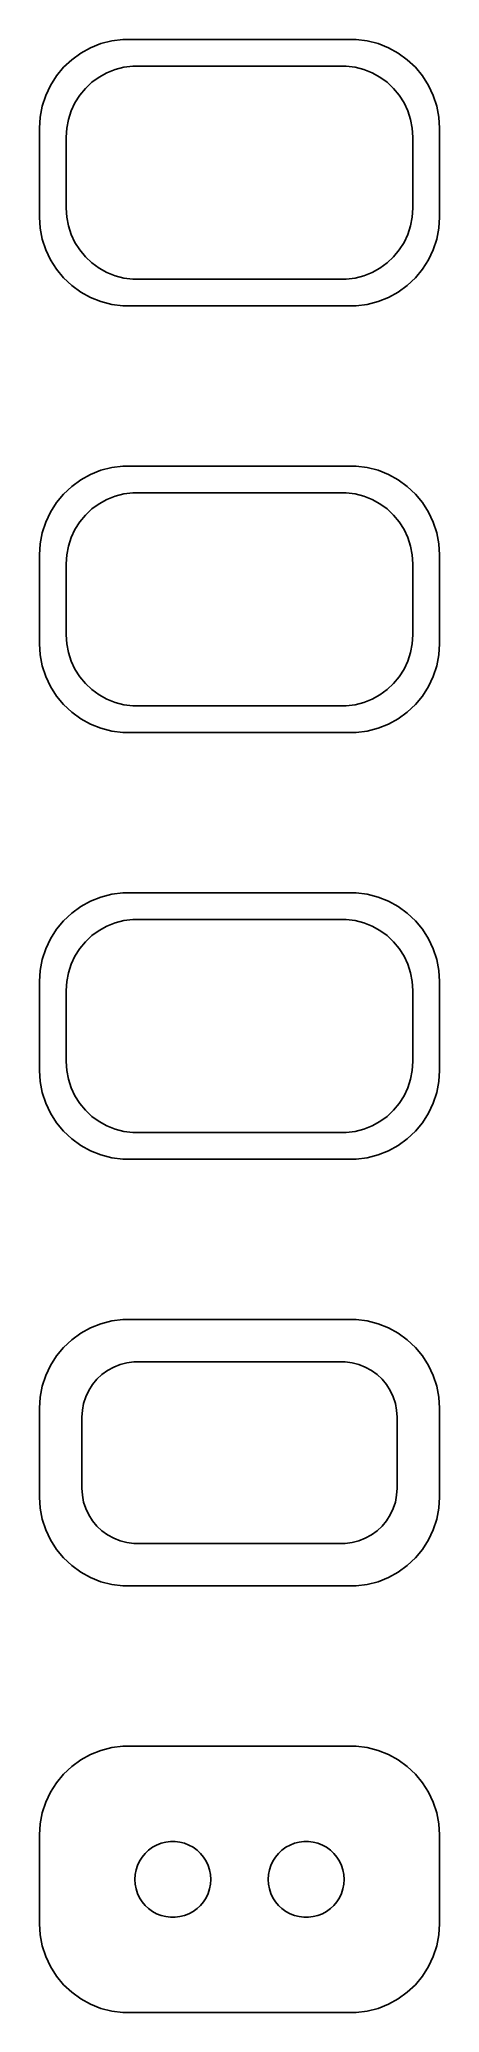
# Model space of a CAD drawing. Header units: metres. Extents: x -11 to 11, y 113 to 223.
import ezdxf

# ---------------------------------------------------------------- set-up
doc = ezdxf.new("R2010")
doc.units = ezdxf.units.M

msp = doc.modelspace()

# ---------------------------------------------------------------- linework, layer by layer
for p, q in [((-7.79507, 223.255), (-8.37889, 223.024)), ((-7.1869, 223.411), (-7.79507, 223.255)), ((-6.56395, 223.49), (-7.1869, 223.411)), ((6.56395, 223.49), (-6.56395, 223.49)), ((7.1869, 223.411), (6.56395, 223.49)), ((7.79507, 223.255), (7.1869, 223.411)), ((8.37889, 223.024), (7.79507, 223.255)), ((-9.43712, 222.353), (-9.89484, 221.923)), ((-8.92912, 222.722), (-9.43712, 222.353)), ((-8.37889, 223.024), (-8.92912, 222.722)), ((-6.49951, 221.929), (-6.00116, 221.992)), ((-6.00116, 221.992), (6.00116, 221.992)), ((6.00116, 221.992), (6.49951, 221.929)), ((8.92912, 222.722), (8.37889, 223.024)), ((9.43712, 222.353), (8.92912, 222.722)), ((9.89484, 221.923), (9.43712, 222.353)), ((-10.6315, 220.909), (-10.8989, 220.341)), ((-10.2951, 221.439), (-10.6315, 220.909)), ((-9.89484, 221.923), (-10.2951, 221.439)), ((-8.66586, 220.738), (-8.29968, 221.082)), ((-8.29968, 221.082), (-7.8933, 221.377)), ((-7.8933, 221.377), (-7.45311, 221.619)), ((-7.45311, 221.619), (-6.98605, 221.804)), ((-6.98605, 221.804), (-6.49951, 221.929)), ((6.49951, 221.929), (6.98605, 221.804)), ((6.98605, 221.804), (7.45311, 221.619)), ((7.45311, 221.619), (7.8933, 221.377)), ((7.8933, 221.377), (8.29968, 221.082)), ((8.29968, 221.082), (8.66586, 220.738)), ((10.2951, 221.439), (9.89484, 221.923)), ((10.6315, 220.909), (10.2951, 221.439)), ((10.8989, 220.341), (10.6315, 220.909)), ((-11.0929, 219.743), (-11.2106, 219.127)), ((-10.8989, 220.341), (-11.0929, 219.743)), ((-9.4691, 219.472), (-9.25522, 219.927)), ((-9.25522, 219.927), (-8.98605, 220.351)), ((-8.98605, 220.351), (-8.66586, 220.738)), ((8.66586, 220.738), (8.98605, 220.351)), ((8.98605, 220.351), (9.25522, 219.927)), ((9.25522, 219.927), (9.4691, 219.472)), ((11.0929, 219.743), (10.8989, 220.341)), ((11.2106, 219.127), (11.0929, 219.743)), ((-11.2106, 219.127), (-11.25, 218.5)), ((-9.71844, 218.501), (-9.62433, 218.995)), ((-9.62433, 218.995), (-9.4691, 219.472)), ((9.4691, 219.472), (9.62433, 218.995)), ((9.62433, 218.995), (9.71844, 218.501)), ((11.25, 218.5), (11.2106, 219.127)), ((-11.25, 218.5), (-11.25, 213.5)), ((-9.75, 218), (-9.71844, 218.501)), ((-9.75, 214), (-9.75, 218)), ((9.71844, 218.501), (9.75, 218)), ((9.75, 218), (9.75, 214)), ((11.25, 213.5), (11.25, 218.5)), ((-11.25, 213.5), (-11.2106, 212.873)), ((-9.71844, 213.499), (-9.75, 214)), ((-9.62433, 213.005), (-9.71844, 213.499)), ((9.71844, 213.499), (9.62433, 213.005)), ((9.75, 214), (9.71844, 213.499)), ((11.2106, 212.873), (11.25, 213.5)), ((-11.2106, 212.873), (-11.0929, 212.257)), ((-11.0929, 212.257), (-10.8989, 211.659)), ((-9.4691, 212.528), (-9.62433, 213.005)), ((-9.25522, 212.073), (-9.4691, 212.528)), ((-8.98605, 211.649), (-9.25522, 212.073)), ((9.25522, 212.073), (8.98605, 211.649)), ((9.4691, 212.528), (9.25522, 212.073)), ((9.62433, 213.005), (9.4691, 212.528)), ((10.8989, 211.659), (11.0929, 212.257)), ((11.0929, 212.257), (11.2106, 212.873)), ((-10.8989, 211.659), (-10.6315, 211.091)), ((-10.6315, 211.091), (-10.2951, 210.561)), ((-8.66586, 211.262), (-8.98605, 211.649)), ((-8.29968, 210.918), (-8.66586, 211.262)), ((-7.8933, 210.623), (-8.29968, 210.918)), ((8.29968, 210.918), (7.8933, 210.623)), ((8.66586, 211.262), (8.29968, 210.918)), ((8.98605, 211.649), (8.66586, 211.262)), ((10.2951, 210.561), (10.6315, 211.091)), ((10.6315, 211.091), (10.8989, 211.659)), ((-10.2951, 210.561), (-9.89484, 210.077)), ((-9.89484, 210.077), (-9.43712, 209.647)), ((-7.45311, 210.381), (-7.8933, 210.623)), ((-6.98605, 210.196), (-7.45311, 210.381)), ((-6.49951, 210.071), (-6.98605, 210.196)), ((-6.00116, 210.008), (-6.49951, 210.071)), ((6.00116, 210.008), (-6.00116, 210.008)), ((6.49951, 210.071), (6.00116, 210.008)), ((6.98605, 210.196), (6.49951, 210.071)), ((7.45311, 210.381), (6.98605, 210.196)), ((7.8933, 210.623), (7.45311, 210.381)), ((9.43712, 209.647), (9.89484, 210.077)), ((9.89484, 210.077), (10.2951, 210.561)), ((-9.43712, 209.647), (-8.92912, 209.278)), ((-8.92912, 209.278), (-8.37889, 208.976)), ((-8.37889, 208.976), (-7.79507, 208.745)), ((-7.79507, 208.745), (-7.1869, 208.589)), ((7.1869, 208.589), (7.79507, 208.745)), ((7.79507, 208.745), (8.37889, 208.976)), ((8.37889, 208.976), (8.92912, 209.278)), ((8.92912, 209.278), (9.43712, 209.647)), ((-7.1869, 208.589), (-6.56395, 208.51)), ((-6.56395, 208.51), (6.56395, 208.51)), ((6.56395, 208.51), (7.1869, 208.589)), ((-8.92912, 198.722), (-9.43712, 198.353)), ((-8.37889, 199.024), (-8.92912, 198.722)), ((-7.79507, 199.255), (-8.37889, 199.024)), ((-7.1869, 199.411), (-7.79507, 199.255)), ((-6.56395, 199.49), (-7.1869, 199.411)), ((6.56395, 199.49), (-6.56395, 199.49)), ((7.1869, 199.411), (6.56395, 199.49)), ((7.79507, 199.255), (7.1869, 199.411)), ((8.37889, 199.024), (7.79507, 199.255)), ((8.92912, 198.722), (8.37889, 199.024)), ((9.43712, 198.353), (8.92912, 198.722)), ((-9.89484, 197.923), (-10.2951, 197.439)), ((-9.43712, 198.353), (-9.89484, 197.923)), ((-7.8933, 197.377), (-7.45311, 197.619)), ((-7.45311, 197.619), (-6.98605, 197.804)), ((-6.98605, 197.804), (-6.49951, 197.929)), ((-6.49951, 197.929), (-6.00116, 197.992)), ((-6.00116, 197.992), (6.00116, 197.992)), ((6.00116, 197.992), (6.49951, 197.929)), ((6.49951, 197.929), (6.98605, 197.804)), ((6.98605, 197.804), (7.45311, 197.619)), ((7.45311, 197.619), (7.8933, 197.377)), ((9.89484, 197.923), (9.43712, 198.353)), ((10.2951, 197.439), (9.89484, 197.923)), ((-10.6315, 196.909), (-10.8989, 196.341)), ((-10.2951, 197.439), (-10.6315, 196.909)), ((-8.98605, 196.351), (-8.66586, 196.738)), ((-8.66586, 196.738), (-8.29968, 197.082)), ((-8.29968, 197.082), (-7.8933, 197.377)), ((7.8933, 197.377), (8.29968, 197.082)), ((8.29968, 197.082), (8.66586, 196.738)), ((8.66586, 196.738), (8.98605, 196.351)), ((10.6315, 196.909), (10.2951, 197.439)), ((10.8989, 196.341), (10.6315, 196.909)), ((-11.0929, 195.743), (-11.2106, 195.127)), ((-10.8989, 196.341), (-11.0929, 195.743)), ((-9.62433, 194.995), (-9.4691, 195.472)), ((-9.4691, 195.472), (-9.25522, 195.927)), ((-9.25522, 195.927), (-8.98605, 196.351)), ((8.98605, 196.351), (9.25522, 195.927)), ((9.25522, 195.927), (9.4691, 195.472)), ((9.4691, 195.472), (9.62433, 194.995)), ((11.0929, 195.743), (10.8989, 196.341)), ((11.2106, 195.127), (11.0929, 195.743)), ((-11.2106, 195.127), (-11.25, 194.5)), ((-11.25, 194.5), (-11.25, 189.5)), ((-9.75, 194), (-9.71844, 194.501)), ((-9.71844, 194.501), (-9.62433, 194.995)), ((9.62433, 194.995), (9.71844, 194.501)), ((9.71844, 194.501), (9.75, 194)), ((11.25, 194.5), (11.2106, 195.127)), ((11.25, 189.5), (11.25, 194.5)), ((-9.75, 190), (-9.75, 194)), ((9.75, 194), (9.75, 190)), ((-9.71844, 189.499), (-9.75, 190)), ((9.75, 190), (9.71844, 189.499)), ((-11.25, 189.5), (-11.2106, 188.873)), ((-11.2106, 188.873), (-11.0929, 188.257)), ((-9.62433, 189.005), (-9.71844, 189.499)), ((-9.4691, 188.528), (-9.62433, 189.005)), ((9.62433, 189.005), (9.4691, 188.528)), ((9.71844, 189.499), (9.62433, 189.005)), ((11.0929, 188.257), (11.2106, 188.873)), ((11.2106, 188.873), (11.25, 189.5)), ((-11.0929, 188.257), (-10.8989, 187.659)), ((-10.8989, 187.659), (-10.6315, 187.091)), ((-9.25522, 188.073), (-9.4691, 188.528)), ((-8.98605, 187.649), (-9.25522, 188.073)), ((-8.66586, 187.262), (-8.98605, 187.649)), ((8.98605, 187.649), (8.66586, 187.262)), ((9.25522, 188.073), (8.98605, 187.649)), ((9.4691, 188.528), (9.25522, 188.073)), ((10.6315, 187.091), (10.8989, 187.659)), ((10.8989, 187.659), (11.0929, 188.257)), ((-10.6315, 187.091), (-10.2951, 186.561)), ((-10.2951, 186.561), (-9.89484, 186.077)), ((-8.29968, 186.918), (-8.66586, 187.262)), ((-7.8933, 186.623), (-8.29968, 186.918)), ((-7.45311, 186.381), (-7.8933, 186.623)), ((7.8933, 186.623), (7.45311, 186.381)), ((8.29968, 186.918), (7.8933, 186.623)), ((8.66586, 187.262), (8.29968, 186.918)), ((9.89484, 186.077), (10.2951, 186.561)), ((10.2951, 186.561), (10.6315, 187.091)), ((-9.89484, 186.077), (-9.43712, 185.647)), ((-9.43712, 185.647), (-8.92912, 185.278)), ((-6.98605, 186.196), (-7.45311, 186.381)), ((-6.49951, 186.071), (-6.98605, 186.196)), ((-6.00116, 186.008), (-6.49951, 186.071)), ((6.00116, 186.008), (-6.00116, 186.008)), ((6.49951, 186.071), (6.00116, 186.008)), ((6.98605, 186.196), (6.49951, 186.071)), ((7.45311, 186.381), (6.98605, 186.196)), ((8.92912, 185.278), (9.43712, 185.647)), ((9.43712, 185.647), (9.89484, 186.077)), ((-8.92912, 185.278), (-8.37889, 184.976)), ((-8.37889, 184.976), (-7.79507, 184.745)), ((-7.79507, 184.745), (-7.1869, 184.589)), ((-7.1869, 184.589), (-6.56395, 184.51)), ((-6.56395, 184.51), (6.56395, 184.51)), ((6.56395, 184.51), (7.1869, 184.589)), ((7.1869, 184.589), (7.79507, 184.745)), ((7.79507, 184.745), (8.37889, 184.976)), ((8.37889, 184.976), (8.92912, 185.278)), ((-7.1869, 175.411), (-7.79507, 175.255)), ((-6.56395, 175.49), (-7.1869, 175.411)), ((6.56395, 175.49), (-6.56395, 175.49)), ((7.1869, 175.411), (6.56395, 175.49)), ((7.79507, 175.255), (7.1869, 175.411)), ((-9.43712, 174.353), (-9.89484, 173.923)), ((-8.92912, 174.722), (-9.43712, 174.353)), ((-8.37889, 175.024), (-8.92912, 174.722)), ((-7.79507, 175.255), (-8.37889, 175.024)), ((8.37889, 175.024), (7.79507, 175.255)), ((8.92912, 174.722), (8.37889, 175.024)), ((9.43712, 174.353), (8.92912, 174.722)), ((9.89484, 173.923), (9.43712, 174.353)), ((-10.2951, 173.439), (-10.6315, 172.909)), ((-9.89484, 173.923), (-10.2951, 173.439)), ((-8.29968, 173.082), (-7.8933, 173.377)), ((-7.8933, 173.377), (-7.45311, 173.619)), ((-7.45311, 173.619), (-6.98605, 173.804)), ((-6.98605, 173.804), (-6.49951, 173.929)), ((-6.49951, 173.929), (-6.00116, 173.992)), ((-6.00116, 173.992), (6.00116, 173.992)), ((6.00116, 173.992), (6.49951, 173.929)), ((6.49951, 173.929), (6.98605, 173.804)), ((6.98605, 173.804), (7.45311, 173.619)), ((7.45311, 173.619), (7.8933, 173.377)), ((7.8933, 173.377), (8.29968, 173.082)), ((10.2951, 173.439), (9.89484, 173.923)), ((10.6315, 172.909), (10.2951, 173.439)), ((-10.8989, 172.341), (-11.0929, 171.743)), ((-10.6315, 172.909), (-10.8989, 172.341)), ((-9.25522, 171.927), (-8.98605, 172.351)), ((-8.98605, 172.351), (-8.66586, 172.738)), ((-8.66586, 172.738), (-8.29968, 173.082)), ((8.29968, 173.082), (8.66586, 172.738)), ((8.66586, 172.738), (8.98605, 172.351)), ((8.98605, 172.351), (9.25522, 171.927)), ((10.8989, 172.341), (10.6315, 172.909)), ((11.0929, 171.743), (10.8989, 172.341)), ((-11.2106, 171.127), (-11.25, 170.5)), ((-11.0929, 171.743), (-11.2106, 171.127)), ((-9.71844, 170.501), (-9.62433, 170.995)), ((-9.62433, 170.995), (-9.4691, 171.472)), ((-9.4691, 171.472), (-9.25522, 171.927)), ((9.25522, 171.927), (9.4691, 171.472)), ((9.4691, 171.472), (9.62433, 170.995)), ((9.62433, 170.995), (9.71844, 170.501)), ((11.2106, 171.127), (11.0929, 171.743)), ((11.25, 170.5), (11.2106, 171.127)), ((-11.25, 170.5), (-11.25, 165.5)), ((-9.75, 170), (-9.71844, 170.501)), ((-9.75, 166), (-9.75, 170)), ((9.71844, 170.501), (9.75, 170)), ((9.75, 170), (9.75, 166)), ((11.25, 165.5), (11.25, 170.5)), ((-11.25, 165.5), (-11.2106, 164.873)), ((-9.71844, 165.499), (-9.75, 166)), ((-9.62433, 165.005), (-9.71844, 165.499)), ((9.71844, 165.499), (9.62433, 165.005)), ((9.75, 166), (9.71844, 165.499)), ((11.2106, 164.873), (11.25, 165.5)), ((-11.2106, 164.873), (-11.0929, 164.257)), ((-11.0929, 164.257), (-10.8989, 163.659)), ((-9.4691, 164.528), (-9.62433, 165.005)), ((-9.25522, 164.073), (-9.4691, 164.528)), ((9.4691, 164.528), (9.25522, 164.073)), ((9.62433, 165.005), (9.4691, 164.528)), ((10.8989, 163.659), (11.0929, 164.257)), ((11.0929, 164.257), (11.2106, 164.873)), ((-10.8989, 163.659), (-10.6315, 163.091)), ((-8.98605, 163.649), (-9.25522, 164.073)), ((-8.66586, 163.262), (-8.98605, 163.649)), ((-8.29968, 162.918), (-8.66586, 163.262)), ((8.66586, 163.262), (8.29968, 162.918)), ((8.98605, 163.649), (8.66586, 163.262)), ((9.25522, 164.073), (8.98605, 163.649)), ((10.6315, 163.091), (10.8989, 163.659)), ((-10.6315, 163.091), (-10.2951, 162.561)), ((-10.2951, 162.561), (-9.89484, 162.077)), ((-9.89484, 162.077), (-9.43712, 161.647)), ((-7.8933, 162.623), (-8.29968, 162.918)), ((-7.45311, 162.381), (-7.8933, 162.623)), ((-6.98605, 162.196), (-7.45311, 162.381)), ((-6.49951, 162.071), (-6.98605, 162.196)), ((-6.00116, 162.008), (-6.49951, 162.071)), ((6.49951, 162.071), (6.00116, 162.008)), ((6.98605, 162.196), (6.49951, 162.071)), ((7.45311, 162.381), (6.98605, 162.196)), ((7.8933, 162.623), (7.45311, 162.381)), ((8.29968, 162.918), (7.8933, 162.623)), ((9.43712, 161.647), (9.89484, 162.077)), ((9.89484, 162.077), (10.2951, 162.561)), ((10.2951, 162.561), (10.6315, 163.091)), ((-9.43712, 161.647), (-8.92912, 161.278)), ((-8.92912, 161.278), (-8.37889, 160.976)), ((-8.37889, 160.976), (-7.79507, 160.745)), ((6.00116, 162.008), (-6.00116, 162.008)), ((7.79507, 160.745), (8.37889, 160.976)), ((8.37889, 160.976), (8.92912, 161.278)), ((8.92912, 161.278), (9.43712, 161.647)), ((-7.79507, 160.745), (-7.1869, 160.589)), ((-7.1869, 160.589), (-6.56395, 160.51)), ((-6.56395, 160.51), (6.56395, 160.51)), ((6.56395, 160.51), (7.1869, 160.589)), ((7.1869, 160.589), (7.79507, 160.745)), ((-8.37889, 151.024), (-8.92912, 150.722)), ((-7.79507, 151.255), (-8.37889, 151.024)), ((-7.1869, 151.411), (-7.79507, 151.255)), ((-6.56395, 151.49), (-7.1869, 151.411)), ((6.56395, 151.49), (-6.56395, 151.49)), ((7.1869, 151.411), (6.56395, 151.49)), ((7.79507, 151.255), (7.1869, 151.411)), ((8.37889, 151.024), (7.79507, 151.255)), ((8.92912, 150.722), (8.37889, 151.024)), ((-9.89484, 149.923), (-10.2951, 149.439)), ((-9.43712, 150.353), (-9.89484, 149.923)), ((-8.92912, 150.722), (-9.43712, 150.353)), ((9.43712, 150.353), (8.92912, 150.722)), ((9.89484, 149.923), (9.43712, 150.353)), ((10.2951, 149.439), (9.89484, 149.923)), ((-10.6315, 148.909), (-10.8989, 148.341)), ((-10.2951, 149.439), (-10.6315, 148.909)), ((-7.41798, 148.628), (-7.07541, 148.817)), ((-7.07541, 148.817), (-6.71194, 148.961)), ((-6.71194, 148.961), (-6.3333, 149.058)), ((-6.3333, 149.058), (-5.94545, 149.107)), ((-5.94545, 149.107), (5.94545, 149.107)), ((5.94545, 149.107), (6.3333, 149.058)), ((6.3333, 149.058), (6.71194, 148.961)), ((6.71194, 148.961), (7.07541, 148.817)), ((7.07541, 148.817), (7.41798, 148.628)), ((10.6315, 148.909), (10.2951, 149.439)), ((10.8989, 148.341), (10.6315, 148.909)), ((-11.0929, 147.743), (-11.2106, 147.127)), ((-10.8989, 148.341), (-11.0929, 147.743)), ((-8.47786, 147.5), (-8.2684, 147.83)), ((-8.2684, 147.83), (-8.01921, 148.131)), ((-8.01921, 148.131), (-7.73424, 148.399)), ((-7.73424, 148.399), (-7.41798, 148.628)), ((7.41798, 148.628), (7.73424, 148.399)), ((7.73424, 148.399), (8.01921, 148.131)), ((8.01921, 148.131), (8.2684, 147.83)), ((8.2684, 147.83), (8.47786, 147.5)), ((11.0929, 147.743), (10.8989, 148.341)), ((11.2106, 147.127), (11.0929, 147.743)), ((-11.2106, 147.127), (-11.25, 146.5)), ((-11.25, 146.5), (-11.25, 141.5)), ((-8.83836, 146.39), (-8.76512, 146.774)), ((-8.76512, 146.774), (-8.64432, 147.146)), ((-8.64432, 147.146), (-8.47786, 147.5)), ((8.47786, 147.5), (8.64432, 147.146)), ((8.64432, 147.146), (8.76512, 146.774)), ((8.76512, 146.774), (8.83836, 146.39)), ((11.25, 146.5), (11.2106, 147.127)), ((11.25, 141.5), (11.25, 146.5)), ((-8.86292, 146), (-8.83836, 146.39)), ((-8.86292, 142), (-8.86292, 146)), ((8.83836, 146.39), (8.86292, 146)), ((8.86292, 146), (8.86292, 142)), ((-11.25, 141.5), (-11.2106, 140.873)), ((-8.83836, 141.61), (-8.86292, 142)), ((-8.76512, 141.226), (-8.83836, 141.61)), ((-8.64432, 140.854), (-8.76512, 141.226)), ((8.76512, 141.226), (8.64432, 140.854)), ((8.83836, 141.61), (8.76512, 141.226)), ((8.86292, 142), (8.83836, 141.61)), ((11.2106, 140.873), (11.25, 141.5)), ((-11.2106, 140.873), (-11.0929, 140.257)), ((-11.0929, 140.257), (-10.8989, 139.659)), ((-8.47786, 140.5), (-8.64432, 140.854)), ((-8.2684, 140.17), (-8.47786, 140.5)), ((-8.01921, 139.869), (-8.2684, 140.17)), ((-7.73424, 139.601), (-8.01921, 139.869)), ((8.01921, 139.869), (7.73424, 139.601)), ((8.2684, 140.17), (8.01921, 139.869)), ((8.47786, 140.5), (8.2684, 140.17)), ((8.64432, 140.854), (8.47786, 140.5)), ((10.8989, 139.659), (11.0929, 140.257)), ((11.0929, 140.257), (11.2106, 140.873)), ((-10.8989, 139.659), (-10.6315, 139.091)), ((-10.6315, 139.091), (-10.2951, 138.561)), ((-7.41798, 139.372), (-7.73424, 139.601)), ((-7.07541, 139.183), (-7.41798, 139.372)), ((-6.71194, 139.039), (-7.07541, 139.183)), ((-6.3333, 138.942), (-6.71194, 139.039)), ((-5.94545, 138.893), (-6.3333, 138.942)), ((5.94545, 138.893), (-5.94545, 138.893)), ((6.3333, 138.942), (5.94545, 138.893)), ((6.71194, 139.039), (6.3333, 138.942)), ((7.07541, 139.183), (6.71194, 139.039)), ((7.41798, 139.372), (7.07541, 139.183)), ((7.73424, 139.601), (7.41798, 139.372)), ((10.2951, 138.561), (10.6315, 139.091)), ((10.6315, 139.091), (10.8989, 139.659)), ((-10.2951, 138.561), (-9.89484, 138.077)), ((-9.89484, 138.077), (-9.43712, 137.647)), ((-9.43712, 137.647), (-8.92912, 137.278)), ((8.92912, 137.278), (9.43712, 137.647)), ((9.43712, 137.647), (9.89484, 138.077)), ((9.89484, 138.077), (10.2951, 138.561)), ((-8.92912, 137.278), (-8.37889, 136.976)), ((-8.37889, 136.976), (-7.79507, 136.745)), ((-7.79507, 136.745), (-7.1869, 136.589)), ((-7.1869, 136.589), (-6.56395, 136.51)), ((-6.56395, 136.51), (6.56395, 136.51)), ((6.56395, 136.51), (7.1869, 136.589)), ((7.1869, 136.589), (7.79507, 136.745)), ((7.79507, 136.745), (8.37889, 136.976)), ((8.37889, 136.976), (8.92912, 137.278)), ((-8.92912, 126.722), (-9.43712, 126.353)), ((-8.37889, 127.024), (-8.92912, 126.722)), ((-7.79507, 127.255), (-8.37889, 127.024)), ((-7.1869, 127.411), (-7.79507, 127.255)), ((-6.56395, 127.49), (-7.1869, 127.411)), ((6.56395, 127.49), (-6.56395, 127.49)), ((7.1869, 127.411), (6.56395, 127.49)), ((7.79507, 127.255), (7.1869, 127.411)), ((8.37889, 127.024), (7.79507, 127.255)), ((8.92912, 126.722), (8.37889, 127.024)), ((9.43712, 126.353), (8.92912, 126.722)), ((-10.2951, 125.439), (-10.6315, 124.909)), ((-9.89484, 125.923), (-10.2951, 125.439)), ((-9.43712, 126.353), (-9.89484, 125.923)), ((9.89484, 125.923), (9.43712, 126.353)), ((10.2951, 125.439), (9.89484, 125.923)), ((10.6315, 124.909), (10.2951, 125.439)), ((-10.8989, 124.341), (-11.0929, 123.743)), ((-10.6315, 124.909), (-10.8989, 124.341)), ((10.8989, 124.341), (10.6315, 124.909)), ((11.0929, 123.743), (10.8989, 124.341)), ((-11.0929, 123.743), (-11.2106, 123.127)), ((11.2106, 123.127), (11.0929, 123.743)), ((-11.2106, 123.127), (-11.25, 122.5)), ((-11.25, 122.5), (-11.25, 117.5)), ((-4.40984, 122.031), (-4.1501, 122.097)), ((-4.1501, 122.097), (-3.88406, 122.131)), ((-3.88406, 122.131), (-3.61592, 122.131)), ((-3.61592, 122.131), (-3.34988, 122.097)), ((-3.34988, 122.097), (-3.09015, 122.031)), ((3.09015, 122.031), (3.34988, 122.097)), ((3.34988, 122.097), (3.61592, 122.131)), ((3.61592, 122.131), (3.88406, 122.131)), ((3.88406, 122.131), (4.1501, 122.097)), ((4.1501, 122.097), (4.40984, 122.031)), ((11.25, 122.5), (11.2106, 123.127)), ((11.25, 117.5), (11.25, 122.5)), ((-5.73534, 120.786), (-5.62117, 121.029)), ((-5.62117, 121.029), (-5.47748, 121.255)), ((-5.47748, 121.255), (-5.30655, 121.462)), ((-5.30655, 121.462), (-5.11108, 121.645)), ((-5.11108, 121.645), (-4.89413, 121.803)), ((-4.89413, 121.803), (-4.65915, 121.932)), ((-4.65915, 121.932), (-4.40984, 122.031)), ((-3.09015, 122.031), (-2.84084, 121.932)), ((-2.84084, 121.932), (-2.60585, 121.803)), ((-2.60585, 121.803), (-2.3889, 121.645)), ((-2.3889, 121.645), (-2.19344, 121.462)), ((-2.19344, 121.462), (-2.02251, 121.255)), ((-2.02251, 121.255), (-1.87881, 121.029)), ((-1.87881, 121.029), (-1.76465, 120.786)), ((1.76465, 120.786), (1.87881, 121.029)), ((1.87881, 121.029), (2.02251, 121.255)), ((2.02251, 121.255), (2.19344, 121.462)), ((2.19344, 121.462), (2.3889, 121.645)), ((2.3889, 121.645), (2.60585, 121.803)), ((2.60585, 121.803), (2.84084, 121.932)), ((2.84084, 121.932), (3.09015, 122.031)), ((4.40984, 122.031), (4.65915, 121.932)), ((4.65915, 121.932), (4.89413, 121.803)), ((4.89413, 121.803), (5.11108, 121.645)), ((5.11108, 121.645), (5.30655, 121.462)), ((5.30655, 121.462), (5.47748, 121.255)), ((5.47748, 121.255), (5.62117, 121.029)), ((5.62117, 121.029), (5.73534, 120.786)), ((-5.88528, 120), (-5.86845, 120.268)), ((-5.86845, 119.732), (-5.88528, 120)), ((-5.86845, 120.268), (-5.81821, 120.531)), ((-5.81821, 120.531), (-5.73534, 120.786)), ((-1.76465, 120.786), (-1.68178, 120.531)), ((-1.68178, 120.531), (-1.63153, 120.268)), ((-1.63153, 120.268), (-1.6147, 120)), ((-1.6147, 120), (-1.63153, 119.732)), ((1.6147, 120), (1.63153, 120.268)), ((1.63153, 119.732), (1.6147, 120)), ((1.63153, 120.268), (1.68178, 120.531)), ((1.68178, 120.531), (1.76465, 120.786)), ((5.73534, 120.786), (5.81821, 120.531)), ((5.81821, 120.531), (5.86845, 120.268)), ((5.86845, 120.268), (5.88528, 120)), ((5.88528, 120), (5.86845, 119.732)), ((-5.81821, 119.469), (-5.86845, 119.732)), ((-5.73534, 119.214), (-5.81821, 119.469)), ((-5.62117, 118.971), (-5.73534, 119.214)), ((-5.47748, 118.745), (-5.62117, 118.971)), ((-1.87881, 118.971), (-2.02251, 118.745)), ((-1.76465, 119.214), (-1.87881, 118.971)), ((-1.68178, 119.469), (-1.76465, 119.214)), ((-1.63153, 119.732), (-1.68178, 119.469)), ((1.68178, 119.469), (1.63153, 119.732)), ((1.76465, 119.214), (1.68178, 119.469)), ((1.87881, 118.971), (1.76465, 119.214)), ((2.02251, 118.745), (1.87881, 118.971)), ((5.62117, 118.971), (5.47748, 118.745)), ((5.73534, 119.214), (5.62117, 118.971)), ((5.81821, 119.469), (5.73534, 119.214)), ((5.86845, 119.732), (5.81821, 119.469)), ((-5.30655, 118.538), (-5.47748, 118.745)), ((-5.11108, 118.355), (-5.30655, 118.538)), ((-4.89413, 118.197), (-5.11108, 118.355)), ((-4.65915, 118.068), (-4.89413, 118.197)), ((-4.40984, 117.969), (-4.65915, 118.068)), ((-4.1501, 117.903), (-4.40984, 117.969)), ((-3.88406, 117.869), (-4.1501, 117.903)), ((-3.61592, 117.869), (-3.88406, 117.869)), ((-3.34988, 117.903), (-3.61592, 117.869)), ((-3.09015, 117.969), (-3.34988, 117.903)), ((-2.84084, 118.068), (-3.09015, 117.969)), ((-2.60585, 118.197), (-2.84084, 118.068)), ((-2.3889, 118.355), (-2.60585, 118.197)), ((-2.19344, 118.538), (-2.3889, 118.355)), ((-2.02251, 118.745), (-2.19344, 118.538)), ((2.19344, 118.538), (2.02251, 118.745)), ((2.3889, 118.355), (2.19344, 118.538)), ((2.60585, 118.197), (2.3889, 118.355)), ((2.84084, 118.068), (2.60585, 118.197)), ((3.09015, 117.969), (2.84084, 118.068)), ((3.34988, 117.903), (3.09015, 117.969)), ((3.61592, 117.869), (3.34988, 117.903)), ((3.88406, 117.869), (3.61592, 117.869)), ((4.1501, 117.903), (3.88406, 117.869)), ((4.40984, 117.969), (4.1501, 117.903)), ((4.65915, 118.068), (4.40984, 117.969)), ((4.89413, 118.197), (4.65915, 118.068)), ((5.11108, 118.355), (4.89413, 118.197)), ((5.30655, 118.538), (5.11108, 118.355)), ((5.47748, 118.745), (5.30655, 118.538)), ((-11.25, 117.5), (-11.2106, 116.873)), ((-11.2106, 116.873), (-11.0929, 116.257)), ((11.0929, 116.257), (11.2106, 116.873)), ((11.2106, 116.873), (11.25, 117.5)), ((-11.0929, 116.257), (-10.8989, 115.659)), ((-10.8989, 115.659), (-10.6315, 115.091)), ((10.6315, 115.091), (10.8989, 115.659)), ((10.8989, 115.659), (11.0929, 116.257)), ((-10.6315, 115.091), (-10.2951, 114.561)), ((-10.2951, 114.561), (-9.89484, 114.077)), ((9.89484, 114.077), (10.2951, 114.561)), ((10.2951, 114.561), (10.6315, 115.091)), ((-9.89484, 114.077), (-9.43712, 113.647)), ((-9.43712, 113.647), (-8.92912, 113.278)), ((-8.92912, 113.278), (-8.37889, 112.976)), ((8.37889, 112.976), (8.92912, 113.278)), ((8.92912, 113.278), (9.43712, 113.647)), ((9.43712, 113.647), (9.89484, 114.077)), ((-8.37889, 112.976), (-7.79507, 112.745)), ((-7.79507, 112.745), (-7.1869, 112.589)), ((-7.1869, 112.589), (-6.56395, 112.51)), ((-6.56395, 112.51), (6.56395, 112.51)), ((6.56395, 112.51), (7.1869, 112.589)), ((7.1869, 112.589), (7.79507, 112.745)), ((7.79507, 112.745), (8.37889, 112.976))]:
    msp.add_line(p, q)

doc.saveas('drawing.dxf')
